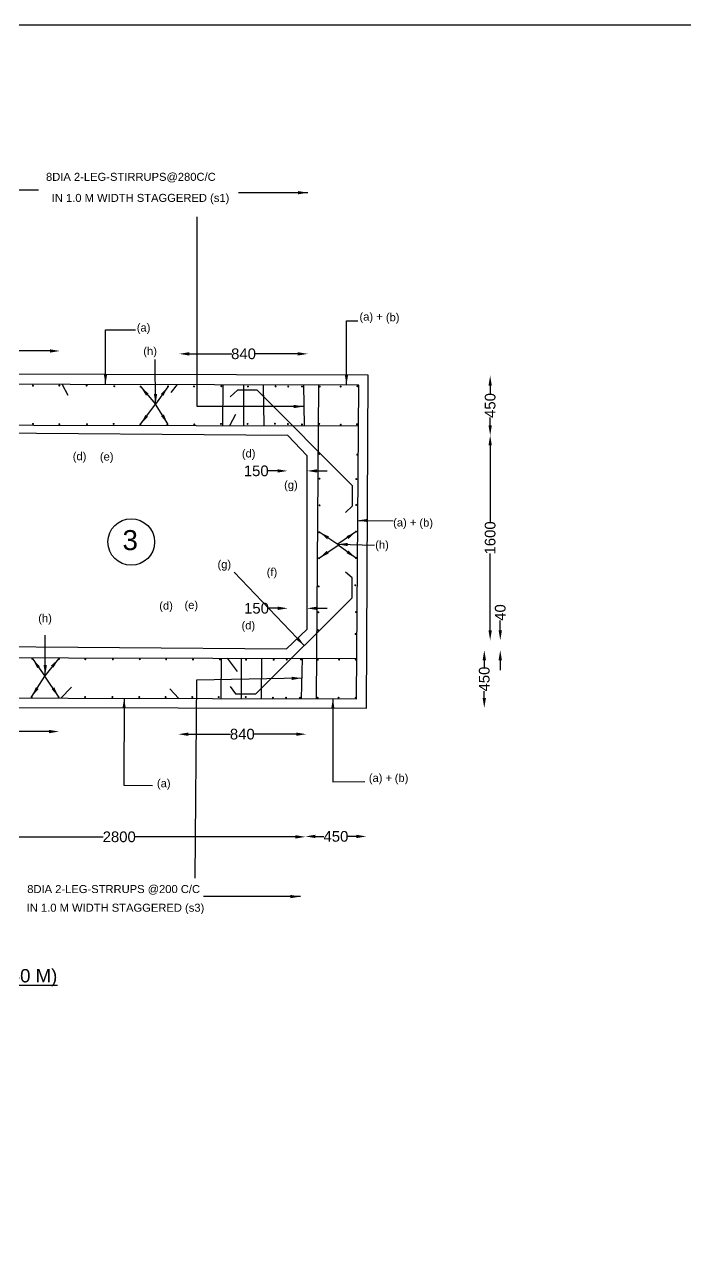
# Model space of a CAD drawing. Header units: millimetres. Extents: x 83 to 26937, y 200 to 19220.
# Drawn here: x 9040 to 13993, y 9951 to 19220 of the extents above; entities that cross this region are included whole.
import ezdxf

# ---------------------------------------------------------------- set-up
doc = ezdxf.new("R2010")
doc.units = ezdxf.units.MM
doc.header["$MEASUREMENT"] = 0
for name, color, linetype, plot in [('DIM', 7, 'Continuous', False), ('DWG', 7, 'Continuous', False), ('TEXT', 7, 'Continuous', False)]:
    doc.layers.add(name, color=color, linetype=linetype, plot=plot)
doc.styles.get("Standard").update_dxf_attribs({"font": 'arial.ttf'})
doc.dimstyles.new('Civil', dxfattribs={"dimtxt": 80, "dimasz": 75, "dimexe": 0.1, "dimexo": 0.0625, "dimgap": 0.09, "dimtad": 0, "dimdec": 0, "dimzin": 12, "dimdsep": 46, "dimtxsty": 'Standard', "dimcen": 0.1, "dimse1": 1, "dimse2": 1, "dimadec": 0, "dimazin": 2, "dimtfac": 1, "dimtdec": 0, "dimtofl": 0, "dimtmove": 0, "dimatfit": 3, "dimfxl": 1, "dimfrac": 1, "dimtolj": 1, "dimtzin": 0, "dimarcsym": 0})

# ---------------------------------------------------------------- blocks, each defined once
blk = doc.blocks.new('*D6')
at = {"layer": 'Defpoints', "color": 0, "transparency": 16777216}
for p in [(8348.3, 16757), (9303, 16774.5), (9303, 16757)]:
    blk.add_point(p, dxfattribs=at)
at = {"layer": 'DIM', "color": 0, "lineweight": -2, "transparency": 16777216}
for p, q in [((8423.3, 16774.5), (8737.3, 16774.5)), ((9228, 16774.5), (8914, 16774.5))]:
    blk.add_line(p, q, dxfattribs=at)
at = {"layer": 'DIM', "color": 0, "transparency": 16777216}
for points in [[(8423.3, 16787), (8423.3, 16762), (8348.3, 16774.5)], [(9228, 16787), (9228, 16762), (9303, 16774.5)]]:
    blk.add_solid(points, dxfattribs=at)
at = {"layer": 'DIM', "color": 0, "transparency": 16777216, "insert": (8825.7, 16774.5), "char_height": 80, "attachment_point": 5}
blk.add_mtext('\\A1;840', dxfattribs=at)
blk = doc.blocks.new('*D7')
at = {"layer": 'Defpoints', "color": 0, "transparency": 16777216}
for p in [(10198.6, 16744.9), (11162.4, 16752.8), (11162.4, 16744.9)]:
    blk.add_point(p, dxfattribs=at)
at = {"layer": 'DIM', "color": 0, "lineweight": -2, "transparency": 16777216}
for p, q in [((10273.6, 16752.8), (10592.1, 16752.8)), ((11087.4, 16752.8), (10768.9, 16752.8))]:
    blk.add_line(p, q, dxfattribs=at)
at = {"layer": 'DIM', "color": 0, "transparency": 16777216}
for points in [[(10273.6, 16765.3), (10273.6, 16740.3), (10198.6, 16752.8)], [(11087.4, 16765.3), (11087.4, 16740.3), (11162.4, 16752.8)]]:
    blk.add_solid(points, dxfattribs=at)
at = {"layer": 'DIM', "color": 0, "transparency": 16777216, "insert": (10680.5, 16752.8), "char_height": 80, "attachment_point": 5}
blk.add_mtext('\\A1;840', dxfattribs=at)
blk = doc.blocks.new('*D36')
at = {"layer": 'Defpoints', "color": 0, "transparency": 16777216}
for p in [(12486, 14531.5), (12525.1, 14531.5), (12525.1, 14098.7)]:
    blk.add_point(p, dxfattribs=at)
at = {"layer": 'DIM', "color": 0, "lineweight": -2, "transparency": 16777216}
for p, q in [((12486, 14456.5), (12486, 14405.1)), ((12486, 14173.7), (12486, 14225.2))]:
    blk.add_line(p, q, dxfattribs=at)
at = {"layer": 'DIM', "color": 0, "transparency": 16777216}
for points in [[(12473.5, 14456.5), (12498.5, 14456.5), (12486, 14531.5)], [(12473.5, 14173.7), (12498.5, 14173.7), (12486, 14098.7)]]:
    blk.add_solid(points, dxfattribs=at)
at = {"layer": 'DIM', "color": 0, "transparency": 16777216, "insert": (12486, 14315.1), "char_height": 80, "attachment_point": 5, "rotation": 90}
blk.add_mtext('\\A1;450', dxfattribs=at)
blk = doc.blocks.new('*D37')
at = {"layer": 'Defpoints', "color": 0, "transparency": 16777216}
for p in [(12486, 14604.9), (12605.9, 14604.9), (12486, 14531.5)]:
    blk.add_point(p, dxfattribs=at)
at = {"layer": 'DIM', "color": 0, "lineweight": -2, "transparency": 16777216}
for p, q in [((12605.9, 14679.9), (12605.9, 14754.9)), ((12605.9, 14456.5), (12605.9, 14381.5))]:
    blk.add_line(p, q, dxfattribs=at)
at = {"layer": 'DIM', "color": 0, "transparency": 16777216}
for points in [[(12593.4, 14679.9), (12618.4, 14679.9), (12605.9, 14604.9)], [(12593.4, 14456.5), (12618.4, 14456.5), (12605.9, 14531.5)]]:
    blk.add_solid(points, dxfattribs=at)
at = {"layer": 'DIM', "color": 0, "transparency": 16777216, "insert": (12605.9, 14813.8), "char_height": 80, "attachment_point": 5, "rotation": 90}
blk.add_mtext('\\A1;40', dxfattribs=at)
blk = doc.blocks.new('*D38')
at = {"layer": 'Defpoints', "color": 0, "transparency": 16777216}
for p in [(12530.1, 16141.4), (12605.9, 16141.4), (12605.9, 14604.9)]:
    blk.add_point(p, dxfattribs=at)
at = {"layer": 'DIM', "color": 0, "lineweight": -2, "transparency": 16777216}
for p, q in [((12530.1, 16066.4), (12530.1, 15488.8)), ((12530.1, 14679.9), (12530.1, 15257.5))]:
    blk.add_line(p, q, dxfattribs=at)
at = {"layer": 'DIM', "color": 0, "transparency": 16777216}
for points in [[(12517.6, 16066.4), (12542.6, 16066.4), (12530.1, 16141.4)], [(12517.6, 14679.9), (12542.6, 14679.9), (12530.1, 14604.9)]]:
    blk.add_solid(points, dxfattribs=at)
at = {"layer": 'DIM', "color": 0, "transparency": 16777216, "insert": (12530.1, 15373.2), "char_height": 80, "attachment_point": 5, "rotation": 90}
blk.add_mtext('\\A1;1600', dxfattribs=at)
blk = doc.blocks.new('*D39')
at = {"layer": 'Defpoints', "color": 0, "transparency": 16777216}
for p in [(12530.2, 16589.8), (12552.2, 16589.8), (12552.2, 16141.4)]:
    blk.add_point(p, dxfattribs=at)
at = {"layer": 'DIM', "color": 0, "lineweight": -2, "transparency": 16777216}
for p, q in [((12530.2, 16514.8), (12530.2, 16455.5)), ((12530.2, 16216.4), (12530.2, 16275.7))]:
    blk.add_line(p, q, dxfattribs=at)
at = {"layer": 'DIM', "color": 0, "transparency": 16777216}
for points in [[(12517.7, 16514.8), (12542.7, 16514.8), (12530.2, 16589.8)], [(12517.7, 16216.4), (12542.7, 16216.4), (12530.2, 16141.4)]]:
    blk.add_solid(points, dxfattribs=at)
at = {"layer": 'DIM', "color": 0, "transparency": 16777216, "insert": (12530.2, 16365.6), "char_height": 80, "attachment_point": 5, "rotation": 90}
blk.add_mtext('\\A1;450', dxfattribs=at)
blk = doc.blocks.new('*D40')
at = {"layer": 'Defpoints', "color": 0, "transparency": 16777216}
for p in [(11010.4, 15901.3), (11010.4, 15875.4), (11157, 15901.3)]:
    blk.add_point(p, dxfattribs=at)
at = {"layer": 'DIM', "color": 0, "lineweight": -2, "transparency": 16777216}
for p, q in [((10935.4, 15875.4), (10860.4, 15875.4)), ((11232, 15875.4), (11307, 15875.4))]:
    blk.add_line(p, q, dxfattribs=at)
at = {"layer": 'DIM', "color": 0, "transparency": 16777216}
for points in [[(10935.4, 15887.9), (10935.4, 15862.9), (11010.4, 15875.4)], [(11232, 15887.9), (11232, 15862.9), (11157, 15875.4)]]:
    blk.add_solid(points, dxfattribs=at)
at = {"layer": 'DIM', "color": 0, "transparency": 16777216, "insert": (10775.8, 15875.4), "char_height": 80, "attachment_point": 5}
blk.add_mtext('\\A1;150', dxfattribs=at)
blk = doc.blocks.new('*D41')
at = {"layer": 'Defpoints', "color": 0, "transparency": 16777216}
for p in [(11012.4, 14845.3), (11012.4, 14809.5), (11157, 14809.5)]:
    blk.add_point(p, dxfattribs=at)
at = {"layer": 'DIM', "color": 0, "lineweight": -2, "transparency": 16777216}
for p, q in [((10937.4, 14845.3), (10862.4, 14845.3)), ((11232, 14845.3), (11307, 14845.3))]:
    blk.add_line(p, q, dxfattribs=at)
at = {"layer": 'DIM', "color": 0, "transparency": 16777216}
for points in [[(10937.4, 14857.8), (10937.4, 14832.8), (11012.4, 14845.3)], [(11232, 14857.8), (11232, 14832.8), (11157, 14845.3)]]:
    blk.add_solid(points, dxfattribs=at)
at = {"layer": 'DIM', "color": 0, "transparency": 16777216, "insert": (10777.8, 14845.3), "char_height": 80, "attachment_point": 5}
blk.add_mtext('\\A1;150', dxfattribs=at)
blk = doc.blocks.new('*D42')
at = {"layer": 'Defpoints', "color": 0, "transparency": 16777216}
for p in [(10191.7, 13885.8), (11150.9, 13901.7), (11150.9, 13885.8)]:
    blk.add_point(p, dxfattribs=at)
at = {"layer": 'DIM', "color": 0, "lineweight": -2, "transparency": 16777216}
for p, q in [((10266.7, 13901.7), (10582.9, 13901.7)), ((11075.9, 13901.7), (10759.7, 13901.7))]:
    blk.add_line(p, q, dxfattribs=at)
at = {"layer": 'DIM', "color": 0, "transparency": 16777216}
for points in [[(10266.7, 13914.2), (10266.7, 13889.2), (10191.7, 13901.7)], [(11075.9, 13914.2), (11075.9, 13889.2), (11150.9, 13901.7)]]:
    blk.add_solid(points, dxfattribs=at)
at = {"layer": 'DIM', "color": 0, "transparency": 16777216, "insert": (10671.3, 13901.7), "char_height": 80, "attachment_point": 5}
blk.add_mtext('\\A1;840', dxfattribs=at)
blk = doc.blocks.new('*D43')
at = {"layer": 'Defpoints', "color": 0, "transparency": 16777216}
for p in [(8343.4, 13905.6), (9296.6, 13921.5), (9296.6, 13905.6)]:
    blk.add_point(p, dxfattribs=at)
at = {"layer": 'DIM', "color": 0, "lineweight": -2, "transparency": 16777216}
for p, q in [((8418.4, 13921.5), (8731.6, 13921.5)), ((9221.6, 13921.5), (8908.4, 13921.5))]:
    blk.add_line(p, q, dxfattribs=at)
at = {"layer": 'DIM', "color": 0, "transparency": 16777216}
for points in [[(8418.4, 13934), (8418.4, 13909), (8343.4, 13921.5)], [(9221.6, 13934), (9221.6, 13909), (9296.6, 13921.5)]]:
    blk.add_solid(points, dxfattribs=at)
at = {"layer": 'DIM', "color": 0, "transparency": 16777216, "insert": (8820, 13921.5), "char_height": 80, "attachment_point": 5}
blk.add_mtext('\\A1;840', dxfattribs=at)
blk = doc.blocks.new('*D64')
at = {"layer": 'Defpoints', "color": 0, "transparency": 16777216}
for p in [(8351.2, 13145.6), (11145.1, 13145.6), (11145.1, 13132)]:
    blk.add_point(p, dxfattribs=at)
at = {"layer": 'DIM', "color": 0, "lineweight": -2, "transparency": 16777216}
for p, q in [((8426.2, 13132), (9628.1, 13132)), ((11070.1, 13132), (9868.3, 13132))]:
    blk.add_line(p, q, dxfattribs=at)
at = {"layer": 'DIM', "color": 0, "transparency": 16777216}
for points in [[(8426.2, 13144.5), (8426.2, 13119.5), (8351.2, 13132)], [(11070.1, 13144.5), (11070.1, 13119.5), (11145.1, 13132)]]:
    blk.add_solid(points, dxfattribs=at)
at = {"layer": 'DIM', "color": 0, "transparency": 16777216, "insert": (9748.2, 13132), "char_height": 80, "attachment_point": 5}
blk.add_mtext('\\A1;2800', dxfattribs=at)
blk = doc.blocks.new('*D65')
at = {"layer": 'Defpoints', "color": 0, "transparency": 16777216}
for p in [(11145.1, 13145.6), (11601.7, 13145.6), (11601.7, 13135.3)]:
    blk.add_point(p, dxfattribs=at)
at = {"layer": 'DIM', "color": 0, "lineweight": -2, "transparency": 16777216}
for p, q in [((11220.1, 13135.3), (11283.5, 13135.3)), ((11526.7, 13135.3), (11463.3, 13135.3))]:
    blk.add_line(p, q, dxfattribs=at)
at = {"layer": 'DIM', "color": 0, "transparency": 16777216}
for points in [[(11220.1, 13147.8), (11220.1, 13122.8), (11145.1, 13135.3)], [(11526.7, 13147.8), (11526.7, 13122.8), (11601.7, 13135.3)]]:
    blk.add_solid(points, dxfattribs=at)
at = {"layer": 'DIM', "color": 0, "transparency": 16777216, "insert": (11373.4, 13135.3), "char_height": 80, "attachment_point": 5}
blk.add_mtext('\\A1;450', dxfattribs=at)

msp = doc.modelspace()

# ---------------------------------------------------------------- linework, layer by layer
msp.add_lwpolyline([(26936.9, 200.3), (83.1, 200.3), (83.1, 19220.2), (26936.9, 19220.2)], close=True)
at = {"layer": 'DWG'}
for points in [[(1721.9, 14115.3), (11601.5, 14097.1), (11616.2, 16593.3), (1729.9, 16617.8), (1721.9, 14115.3)], [(1798.2, 14189.1), (11528.6, 14167.6), (11545.3, 16519.4), (1804.3, 16540.7), (1798.2, 14189.1)], [(9319.2, 16524.2), (9363.5, 16443.8)], [(10182.2, 16522.4), (10134.1, 16462.3)], [(10525.6, 16521.6), (10522, 16215.8)], [(10679.3, 16521.3), (10679.3, 16215.5)], [(10828.2, 16521), (10833, 16215.1)], [(11129.6, 16520.3), (11134.4, 16214.5)], [(11241.6, 16520.1), (11226.3, 14168.2)], [(11445.7, 15562.9), (11498.5, 15612.9), (11498.5, 15764.6), (10783.8, 16480.2), (10635.5, 16480.2), (10579.1, 16430.3)], [(1803.5, 16233.3), (11543.1, 16213.7)], [(10577.6, 16215.7), (10622, 16301.7)], [(8345.1, 14709.4), (8496.3, 14561.4), (11002.8, 14540.4), (11157, 14689.9), (11157, 15989.6), (11013.1, 16140.1), (8498.3, 16160.5), (8346.6, 16008.1), (8345.1, 14709.4)], [(10579.7, 14258.5), (10620.8, 14203.2), (10772.6, 14203.2), (11494.3, 14924.7), (11494.3, 15074.5), (11444.3, 15115.5)], [(1799, 14491.7), (11530.7, 14468.4)], [(10512.2, 14470.9), (10509.8, 14169.8)], [(10558.3, 14470.8), (10632.3, 14372.5)], [(10662.7, 14470.5), (10663.9, 14169.5)], [(10815.5, 14470.1), (10813.1, 14169.2)], [(11120, 14469.4), (11112.7, 14168.5)], [(9311.6, 14172.5), (9391.1, 14253.2)], [(10195.2, 14170.5), (10126.9, 14241.8)]]:
    msp.add_lwpolyline(points, dxfattribs=at)
at = {"layer": 'DWG', "const_width": 7.5}
for points in [[(9097.1, 16514, 1), (9104.6, 16514, 1)], [(9294.9, 16515.1, 1), (9302.4, 16515.1, 1)], [(9499.9, 16515.1, 1), (9507.4, 16515.1, 1)], [(9707.7, 16510, 1), (9715.2, 16510, 1)], [(9904.5, 16508, 1), (9912, 16508, 1)], [(10110.5, 16509, 1), (10118, 16509, 1)], [(10305.3, 16509, 1), (10312.8, 16509, 1)], [(10510.3, 16510, 1), (10517.8, 16510, 1)], [(10709.8, 16508, 1), (10717.3, 16508, 1)], [(10916.9, 16509, 1), (10924.4, 16509, 1)], [(11011.7, 16508, 1), (11019.2, 16508, 1)], [(11115.7, 16508, 1), (11123.2, 16508, 1)], [(11248.3, 16508, 1), (11255.8, 16508, 1)], [(11405.4, 16508, 1), (11412.9, 16508, 1)], [(11530.8, 16510, 1), (11538.3, 16510, 1)], [(9098.1, 16227.8, 1), (9105.6, 16227.8, 1)], [(9296, 16225.8, 1), (9303.5, 16225.8, 1)], [(9503, 16225.8, 1), (9510.5, 16225.8, 1)], [(9702.9, 16227.8, 1), (9710.4, 16227.8, 1)], [(9903.5, 16224.8, 1), (9911, 16224.8, 1)], [(10106.4, 16224.8, 1), (10113.9, 16224.8, 1)], [(10307.3, 16223.8, 1), (10314.8, 16223.8, 1)], [(10507.2, 16227.9, 1), (10514.7, 16227.9, 1)], [(10706.8, 16227.9, 1), (10714.3, 16227.9, 1)], [(10911.8, 16228.9, 1), (10919.3, 16228.9, 1)], [(11009.7, 16226.9, 1), (11017.2, 16226.9, 1)], [(11114.7, 16223.9, 1), (11122.2, 16223.9, 1)], [(11244.2, 16227.9, 1), (11251.7, 16227.9, 1)], [(11405.4, 16221.8, 1), (11412.9, 16221.8, 1)], [(11527.7, 16224.9, 1), (11535.2, 16224.9, 1)], [(11244.8, 16003, 1), (11252.3, 16003, 1)], [(11529.1, 15997.4, 1), (11536.6, 15997.4, 1)], [(11246.6, 15817.1, 1), (11254.1, 15817.1, 1)], [(11522.6, 15814.3, 1), (11530.1, 15814.3, 1)], [(11246.6, 15616.7, 1), (11254.1, 15616.7, 1)], [(11521.7, 15619.5, 1), (11529.2, 15619.5, 1)], [(11244.8, 15415.1, 1), (11252.3, 15415.1, 1)], [(11520.8, 15420.6, 1), (11528.3, 15420.6, 1)], [(11242.9, 15221.1, 1), (11250.4, 15221.1, 1)], [(11519.8, 15222.9, 1), (11527.3, 15222.9, 1)], [(11240.1, 15009.3, 1), (11247.6, 15009.3, 1)], [(11514.3, 15018.5, 1), (11521.8, 15018.5, 1)], [(11238.3, 14815.9, 1), (11245.8, 14815.9, 1)], [(11519.9, 14816.8, 1), (11527.4, 14816.8, 1)], [(11235.5, 14681.8, 1), (11243, 14681.8, 1)], [(11517.1, 14653.1, 1), (11524.6, 14653.1, 1)], [(9093.2, 14466.9, 1), (9100.7, 14466.9, 1)], [(9292.9, 14466.2, 1), (9300.4, 14466.2, 1)], [(9489.9, 14463.7, 1), (9497.4, 14463.7, 1)], [(9696.7, 14462.8, 1), (9704.2, 14462.8, 1)], [(9899, 14464.1, 1), (9906.5, 14464.1, 1)], [(10096.6, 14463.2, 1), (10104.1, 14463.2, 1)], [(10297.4, 14461.4, 1), (10304.9, 14461.4, 1)], [(10499.7, 14462.3, 1), (10507.2, 14462.3, 1)], [(10695.8, 14460, 1), (10703.3, 14460, 1)], [(10903, 14460.2, 1), (10910.5, 14460.2, 1)], [(11001.1, 14460.6, 1), (11008.6, 14460.6, 1)], [(11107.8, 14461.9, 1), (11115.3, 14461.9, 1)], [(11233, 14460.6, 1), (11240.5, 14460.6, 1)], [(11393.4, 14460.9, 1), (11400.9, 14460.9, 1)], [(11518.6, 14460.6, 1), (11526.1, 14460.6, 1)], [(9087.8, 14180.2, 1), (9095.3, 14180.2, 1)], [(9289.4, 14180.2, 1), (9296.9, 14180.2, 1)], [(9488.3, 14180.2, 1), (9495.8, 14180.2, 1)], [(9693.4, 14180.2, 1), (9700.9, 14180.2, 1)], [(9894.6, 14180.2, 1), (9902.1, 14180.2, 1)], [(10092.6, 14180.2, 1), (10100.1, 14180.2, 1)], [(10292.4, 14180.2, 1), (10299.9, 14180.2, 1)], [(10490.4, 14180.2, 1), (10497.9, 14180.2, 1)], [(10693.6, 14180.2, 1), (10701.1, 14180.2, 1)], [(10897, 14174.8, 1), (10904.5, 14174.8, 1)], [(10996, 14174.8, 1), (11003.5, 14174.8, 1)], [(11100.3, 14174.8, 1), (11107.8, 14174.8, 1)], [(11232.3, 14174.8, 1), (11239.8, 14174.8, 1)], [(11389.3, 14174.8, 1), (11396.8, 14174.8, 1)], [(11518.6, 14174.8, 1), (11526.1, 14174.8, 1)]]:
    msp.add_lwpolyline(points, format="xyb", close=True, dxfattribs=at)
at = {"layer": 'TEXT'}
msp.add_circle((9838.6, 15342.6), 174.6, dxfattribs=at)

# ---------------------------------------------------------------- texts
for s, height, p in [('8DIA 2-LEG-STIRRUPS@280C/C', 60, (9199.2, 18049.9)), ('IN 1.0 M WIDTH STAGGERED (s1)', 60, (9242.1, 17892.1)), ('(a) +', 60, (11549.9, 17002.1)), ('(b)', 60, (11747.9, 16997.3)), ('(a)', 60, (9879.8, 16919.9)), ('(h)', 60, (9928.8, 16744.1)), ('(d)', 60, (10668, 15976.3)), ('(d)', 60, (9399.6, 15955.7)), ('(e)', 60, (9603.2, 15953)), ('(g)', 60, (10984.7, 15741.6)), ('(a) +', 60, (11802.3, 15458.9)), ('(b)', 60, (11999.3, 15457.5)), ('3', 150, (9772.3, 15281.7)), ('(h)', 60, (11667.7, 15291.6)), ('(g)', 60, (10485.1, 15145.7)), ('(f)', 60, (10854.3, 15087.4)), ('(d)', 60, (10048.4, 14835.6)), ('(e)', 60, (10237.5, 14840.4)), ('(h)', 60, (9140.9, 14741.5)), ('(d)', 60, (10665.5, 14687.6)), ('(a)', 60, (10031.1, 13504.1)), ('(a) +', 60, (11620, 13544.2)), ('(b)', 60, (11814.3, 13543.8)), ('8DIA 2-LEG-STRRUPS @200 C/C', 60, (9058.4, 12710.8)), ('IN 1.0 M WIDTH STAGGERED (s3)', 60, (9054.4, 12570.9)), ('%%UR.C.C.DETAILS OF BOX UNDER EARTH BANK (3 VENTS OF 2.80 M X 1.60 M)', 100, (4239, 12041.1))]:
    msp.add_text(s, height=height, dxfattribs=at).set_placement(p)

# ---------------------------------------------------------------- dimensions: what is measured, and where the dimension line sits
at = {"layer": 'DIM'}
for p1, p2, distance, text, picture, middle in [((8348.3, 16757), (9303, 16757), 17.4, '840', '*D6', (8825.7, 16774.5)), ((10198.6, 16744.9), (11162.4, 16744.9), 7.9, '840', '*D7', (10680.5, 16752.8)), ((12552.2, 16141.4), (12552.2, 16589.8), 22, '450', '*D39', (12530.2, 16365.6)), ((12605.9, 14604.9), (12605.9, 16141.4), 75.8, '1600', '*D38', (12530.1, 15373.2)), ((11157, 15901.3), (11010.4, 15901.3), 25.8, '150', '*D40', (10775.8, 15875.4)), ((11157, 14809.5), (11012.4, 14809.5), -35.8, '150', '*D41', (10777.8, 14845.3)), ((12486, 14531.5), (12486, 14604.9), -119.9, '40', '*D37', (12605.9, 14813.8)), ((12525.1, 14098.7), (12525.1, 14531.5), 39.2, '450', '*D36', (12486, 14315.1)), ((8343.4, 13905.6), (9296.6, 13905.6), 15.9, '840', '*D43', (8820, 13921.5)), ((10191.7, 13885.8), (11150.9, 13885.8), 15.9, '840', '*D42', (10671.3, 13901.7)), ((8351.2, 13145.6), (11145.1, 13145.6), -13.6, '2800', '*D64', (9748.2, 13132)), ((11145.1, 13145.6), (11601.7, 13145.6), -10.3, '450', '*D65', (11373.4, 13135.3))]:
    dim = msp.add_aligned_dim(p1=p1, p2=p2, distance=distance, text=text, dimstyle='Civil', dxfattribs=at)
    dim.commit()
    dim.dimension.update_dxf_attribs({"geometry": picture, "text_midpoint": middle})

# ---------------------------------------------------------------- leaders
at = {"layer": 'TEXT'}
for points in [[(8362.5, 17981.8), (9142.2, 17981.8)], [(11163.2, 17960.9), (10642.2, 17960.9)], [(11132.2, 16358.2), (10333.1, 16358.2), (10333.1, 17779.1)], [(11452.4, 16519.6), (11452.4, 17000.7), (11537.2, 17000.7)], [(9645.2, 16523.5), (9645.2, 16933.8), (9869.2, 16933.8)], [(10021.4, 16376.3), (10016.7, 16709.6)], [(9910, 16504.6), (10020.5, 16375)], [(10112.5, 16505.7), (10020.5, 16375)], [(9909.7, 16227.7), (10021.4, 16376.3)], [(10111.8, 16228.2), (10021.4, 16376.3)], [(11538.1, 15504.5), (11801.6, 15500.2)], [(11252.3, 15415), (11387.1, 15325.2)], [(11521.8, 15418.1), (11387.1, 15325.2)], [(11249.5, 15223.6), (11391.3, 15319.5)], [(11387.1, 15325.2), (11663.4, 15319.5)], [(11520.1, 15224.4), (11391.3, 15319.5)], [(11135.6, 14566.1), (10609.2, 15116.1)], [(9193.9, 14344.4), (9191.8, 14645.2)], [(9099.7, 14464.4), (9190.7, 14337.1)], [(9292.9, 14465.9), (9189.4, 14338.9)], [(9092.9, 14183.7), (9190.7, 14337.1)], [(9292.8, 14183.9), (9190.7, 14337.1)], [(11116.5, 14321.8), (10328.4, 14305.5), (10316, 12822.3)], [(9785.1, 14171.4), (9782, 13519.2), (9998.3, 13517.7)], [(11350.7, 14168), (11349, 13544.5), (11590.2, 13547.9)], [(11107.5, 12684.7), (10379.3, 12684.7)]]:
    msp.add_leader(points, dimstyle='Civil', override={"dimgap": 0.09, "dimtad": 0}, dxfattribs=at)

doc.saveas('drawing.dxf')
